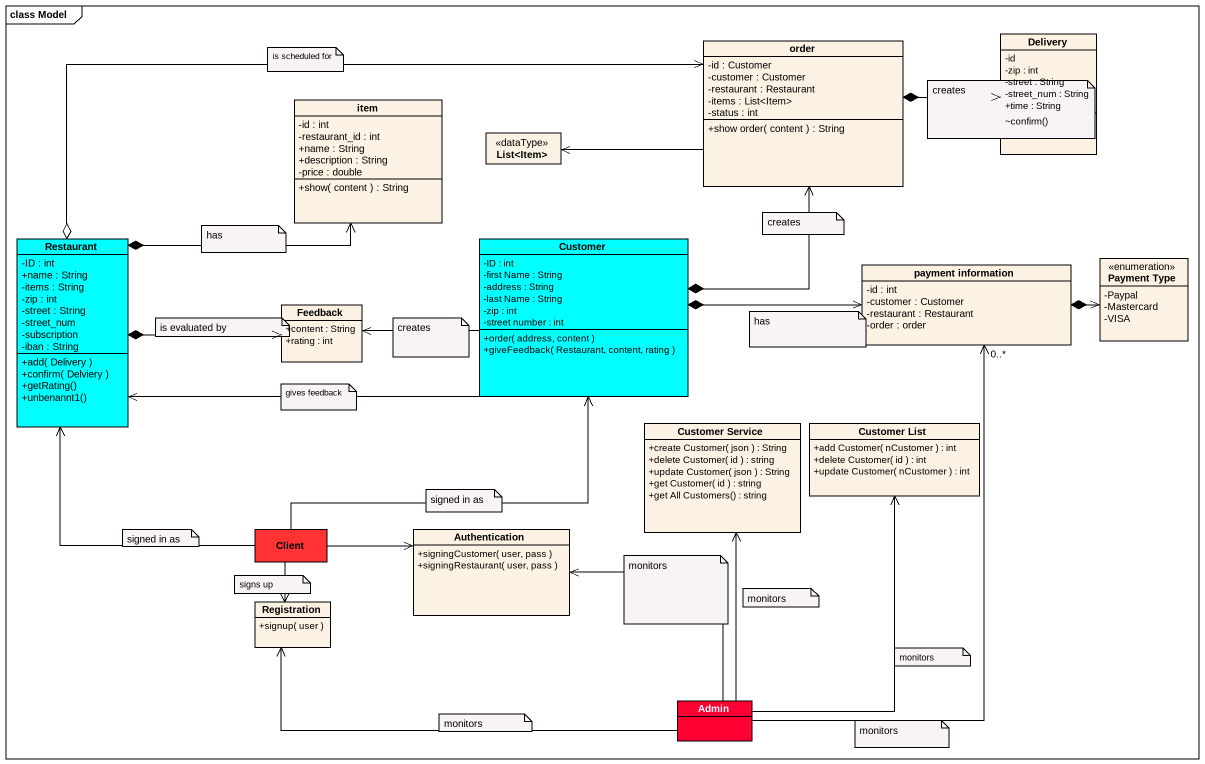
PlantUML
@startuml
mainframe class Model
hide circle
hide empty members
skinparam classAttributeIconSize 0
class order {
  -id : Customer
  -customer : Customer
  -restaurant : Restaurant
  -items : List<Item>
  -status : int
  +show order( content ) : String
}
class Delivery {
  -id
  -zip : int
  -street : String
  -street_num : String
  +time : String
  ~confirm()
}
class item {
  -id : int
  -restaurant_id : int
  +name : String
  +description : String
  -price : double
  +show( content ) : String
}
class "List<Item>" as List_Item <<dataType>>
class Restaurant #00FFFF {
  -ID : int
  +name : String
  -items : String
  -zip : int
  -street : String
  -street_num
  -subscription
  -iban : String
  +add( Delivery )
  +confirm( Delviery )
  +getRating()
  +unbenannt1()
}
class Customer #00FFFF {
  -ID : int
  -first Name : String
  -address : String
  -last Name : String
  -zip : int
  -street number : int
  +order( address, content )
  +giveFeedback( Restaurant, content, rating )
}
class "payment information" as payment_information {
  -id : int
  -customer : Customer
  -restaurant : Restaurant
  -order : order
}
enum "Payment Type" as Payment_Type {
  -Paypal
  -Mastercard
  -VISA
}
class Feedback {
  +content : String
  +rating : int
}
class "Customer Service" as Customer_Service {
  +create Customer( json ) : String
  +delete Customer( id ) : string
  +update Customer( json ) : String
  +get Customer( id ) : string
  +get All Customers() : string
}
class "Customer List" as Customer_List {
  +add Customer( nCustomer ) : int
  +delete Customer( id ) : int
  +update Customer( nCustomer ) : int
}
class Client #FF3333
class Authentication {
  +signingCustomer( user, pass )
  +signingRestaurant( user, pass )
}
class Registration {
  +signup( user )
}
class Admin #FF0033
order *-right-> Delivery
order -left-> List_Item
Restaurant o-right-> order
Restaurant *-right-> item
Restaurant *-right-> Feedback
Customer *-up-> order
Customer -left-> Restaurant
Customer *-right-> payment_information
Customer -left-> Feedback
payment_information *-right-> Payment_Type
Client -up-> Restaurant
Client -up-> Customer
Client -right-> Authentication
Client --> Registration
Admin -up-> "0..*" payment_information
Admin -up-> Customer_Service
Admin -up-> Customer_List
Admin -up-> Authentication
Admin -left-> Registration
note as N1
  is scheduled for
end note
note as N2
  creates
end note
note as N3
  creates
end note
note as N4
  has
end note
note as N5
  is evaluated by
end note
note as N6
  creates
end note
note as N7
  has
end note
note as N8
  gives feedback
end note
note as N9
  signed in as
end note
note as N10
  signed in as
end note
note as N11
  signs up
end note
note as N12
  monitors
end note
note as N13
  monitors
end note
note as N14
  monitors
end note
note as N15
  monitors
end note
note as N16
  monitors
end note
@enduml
